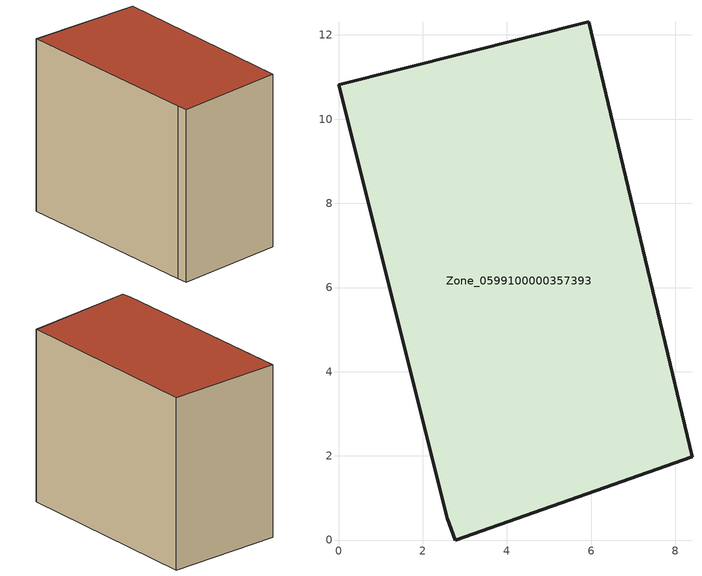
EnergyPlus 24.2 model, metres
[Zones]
Zone_0599100000357393
 floor ground (C_G): 2.58,0.52 0,10.82 5.94,12.31 8.4,1.98 2.77,0 z0
 wall outside (C_F): 2.58,0.52 2.77,0 8.4,1.98 5.94,12.31 0,10.82 2.58,0.52 z0:9.12
 roof outside (C_R): 0,10.82 2.58,0.52 2.77,0 8.4,1.98 5.94,12.31 z9.12
[BUILDING]
Pand.0599100000357393: North Axis=0; Terrain=City; Loads Convergence Tolerance Value=0.04; Temperature Convergence Tolerance Value=0.4; Solar Distribution=FullExterior; Maximum Number of Warmup Days=25; Minimum Number of Warmup Days=1
[Site:Location]
Rotterdam.The.Hague.AP_ZH_NLD Design_Conditions: Latitude=51.96; Longitude=4.45; Time Zone=1; Elevation=-4.5
[SITE:GROUNDTEMPERATURE:BUILDINGSURFACE]
18, 18, 18, 18, 18, 18, 18, 18, 18, 18, 18, 18
[MATERIAL] Thermal Absorptance=0.9; Solar Absorptance=0.7; Visible Absorptance=0.7
Name | Roughness | Thickness | Conductivity | Density | Specific Heat
G.TI.1992-2005 | MediumSmooth | 0.15 | 0.06 | 540 | 1210
F.TI.1992-2005 | Rough | 0.3 | 0.12 | 1920 | 840
R.TI.1992-2005 | MediumRough | 0.2 | 0.08 | 1500 | 1000
[CONSTRUCTION]
C_G: G.TI.1992-2005
C_F: F.TI.1992-2005
C_R: R.TI.1992-2005
[ZONE]
Zone_0599100000357393: Type=1; Multiplier=1; Ceiling Height=Autocalculate; Volume=Autocalculate; Floor Area=autocalculate; Part of Total Floor Area=Yes
[ZONEINFILTRATION:DESIGNFLOWRATE]
Infil_Zone_0599100000357393: Zone or ZoneList or Space or SpaceList=Zone_0599100000357393; Schedule=AlwaysOn; Design Flow Rate Calculation Method=Flow/Area; Flow Rate per Floor Area=0.0015; Constant Term Coefficient=1; Temperature Term Coefficient=0; Velocity Term Coefficient=0; Velocity Squared Term Coefficient=0
[HVACTEMPLATE:ZONE:IDEALLOADSAIRSYSTEM]
Zone_0599100000357393: Maximum Heating Supply Air Temperature=50; Minimum Cooling Supply Air Temperature=13; Maximum Heating Supply Air Humidity Ratio=0.0156; Minimum Cooling Supply Air Humidity Ratio=0.0077; Heating Limit=NoLimit; Cooling Limit=NoLimit; Dehumidification Control Type=ConstantSensibleHeatRatio; Cooling Sensible Heat Ratio=0.7; Dehumidification Setpoint=60; Humidification Control Type=None; Humidification Setpoint=30; Outdoor Air Method=None; Outdoor Air Flow Rate per Person=0.00944; Outdoor Air Flow Rate per Zone Floor Area=0; Outdoor Air Flow Rate per Zone=0; Demand Controlled Ventilation Type=None; Outdoor Air Economizer Type=NoEconomizer; Heat Recovery Type=None; Sensible Heat Recovery Effectiveness=0.7; Latent Heat Recovery Effectiveness=0.65
[ZONECONTROL:THERMOSTAT]
ThermostatControl_Zone_0599100000357393: Zone or ZoneList=Zone_0599100000357393; Control Type Schedule=DualSetpointControlType; Control 1=Thermostat_Zone_0599100000357393; Temperature Difference Between Cutout And Setpoint=0
[THERMOSTATSETPOINT:DUALSETPOINT]
Thermostat_Zone_0599100000357393: Heating Setpoint Temperature Schedule=HeatingSetpoint_Zone_0599100000357393; Cooling Setpoint Temperature Schedule=CoolingSetpoint_Zone_0599100000357393
[SCHEDULE:COMPACT]
HeatingSetpoint_Zone_0599100000357393: Through: 12/31, For: AllDays, Until: 24:00, 21
CoolingSetpoint_Zone_0599100000357393: Through: 12/31, For: AllDays, Until: 24:00, 24
DualSetpointControlType: Through: 12/31, For: AllDays, Until: 24:00, 4
AlwaysOn: Through: 12/31, For: AllDays, Until: 24:00, 1
